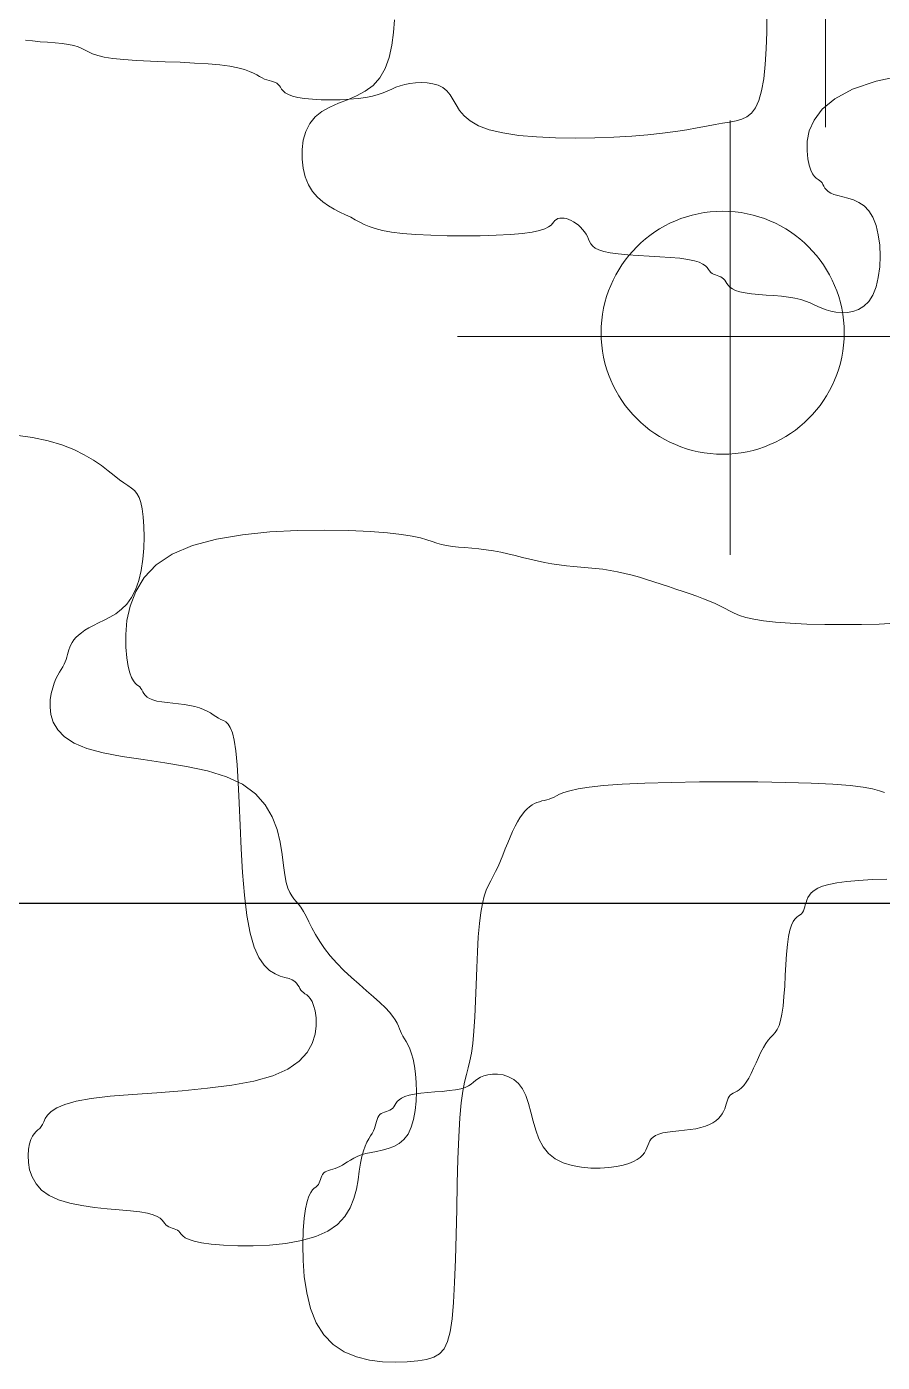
# Model space of a CAD drawing. Header units: millimetres. Extents: x 42 to 552, y 43 to 535.
# Drawn here: x 283.9056 to 283.9665, y 504.3051 to 504.4002 of the extents above; entities that cross this region are included whole.
import ezdxf

# ---------------------------------------------------------------- set-up
doc = ezdxf.new("R2010")
doc.units = ezdxf.units.MM
doc.header["$LTSCALE"] = 0.75
doc.header["$MEASUREMENT"] = 0
doc.layers.add('Gramado', color=9, linetype='Continuous', lineweight=0)
doc.layers.add('Linhas medias', color=7, linetype='Continuous', lineweight=30)

# ---------------------------------------------------------------- blocks, each defined once
blk = doc.blocks.new('arbusto7vista')
for p, q in [((-0.67782, 0.36439), (-0.67782, 0.42626)), ((-0.73916, 0.37968), (-0.73928, 0.37788)), ((-0.20443, 0.38031), (-0.20444, 0.37793)), ((-0.73928, 0.37788), (-0.73952, 0.37607)), ((-0.30898, 0.37668), (-0.31, 0.3768)), ((-0.30791, 0.37658), (-0.30898, 0.37668)), ((-0.20444, 0.37793), (-0.20452, 0.37558)), ((-0.73952, 0.37607), (-0.73991, 0.37434)), ((-0.30683, 0.37649), (-0.30791, 0.37658)), ((-0.30576, 0.3764), (-0.30683, 0.37649)), ((-0.30476, 0.37631), (-0.30576, 0.3764)), ((-0.30385, 0.37618), (-0.30476, 0.37631)), ((-0.30308, 0.37603), (-0.30385, 0.37618)), ((-0.30246, 0.37584), (-0.30308, 0.37603)), ((-0.30195, 0.37561), (-0.30246, 0.37584)), ((-0.30148, 0.37537), (-0.30195, 0.37561)), ((-0.301, 0.37511), (-0.30148, 0.37537)), ((-0.30042, 0.37485), (-0.301, 0.37511)), ((-0.2997, 0.3746), (-0.30042, 0.37485)), ((-0.20452, 0.37558), (-0.20467, 0.37334)), ((-0.73991, 0.37434), (-0.74048, 0.37277)), ((-0.29876, 0.37438), (-0.2997, 0.3746)), ((-0.29754, 0.37419), (-0.29876, 0.37438)), ((-0.29599, 0.37403), (-0.29754, 0.37419)), ((-0.29418, 0.37391), (-0.29599, 0.37403)), ((-0.29219, 0.37381), (-0.29418, 0.37391)), ((-0.29009, 0.37372), (-0.29219, 0.37381)), ((-0.28797, 0.37364), (-0.29009, 0.37372)), ((-0.28591, 0.37354), (-0.28797, 0.37364)), ((-0.28399, 0.37342), (-0.28591, 0.37354)), ((-0.2823, 0.37326), (-0.28399, 0.37342)), ((-0.28089, 0.37307), (-0.2823, 0.37326)), ((-0.27974, 0.37285), (-0.28089, 0.37307)), ((-0.27882, 0.3726), (-0.27974, 0.37285)), ((-0.20467, 0.37334), (-0.20489, 0.37131)), ((-0.74124, 0.37142), (-0.7422, 0.37035)), ((-0.74048, 0.37277), (-0.74124, 0.37142)), ((-0.67395, 0.3698), (-0.6706, 0.37096)), ((-0.6706, 0.37096), (-0.66635, 0.37187)), ((-0.27809, 0.37234), (-0.27882, 0.3726)), ((-0.27751, 0.37208), (-0.27809, 0.37234)), ((-0.27704, 0.37184), (-0.27751, 0.37208)), ((-0.27665, 0.37161), (-0.27704, 0.37184)), ((-0.2763, 0.37142), (-0.27665, 0.37161)), ((-0.27595, 0.37126), (-0.2763, 0.37142)), ((-0.27561, 0.37114), (-0.27595, 0.37126)), ((-0.27528, 0.37104), (-0.27561, 0.37114)), ((-0.27497, 0.37096), (-0.27528, 0.37104)), ((-0.27468, 0.37087), (-0.27497, 0.37096)), ((-0.20489, 0.37131), (-0.20519, 0.36957)), ((-0.74333, 0.36951), (-0.74457, 0.36885)), ((-0.7422, 0.37035), (-0.74333, 0.36951)), ((-0.67646, 0.36845), (-0.67395, 0.3698)), ((-0.27441, 0.37077), (-0.27468, 0.37087)), ((-0.27418, 0.37065), (-0.27441, 0.37077)), ((-0.27399, 0.37049), (-0.27418, 0.37065)), ((-0.27383, 0.3703), (-0.27399, 0.37049)), ((-0.27368, 0.37008), (-0.27383, 0.3703)), ((-0.27352, 0.36983), (-0.27368, 0.37008)), ((-0.2733, 0.36957), (-0.27352, 0.36983)), ((-0.27299, 0.36931), (-0.2733, 0.36957)), ((-0.27256, 0.36907), (-0.27299, 0.36931)), ((-0.27198, 0.36884), (-0.27256, 0.36907)), ((-0.25975, 0.36907), (-0.26056, 0.36884)), ((-0.25904, 0.36931), (-0.25975, 0.36907)), ((-0.25841, 0.36957), (-0.25904, 0.36931)), ((-0.25782, 0.36983), (-0.25841, 0.36957)), ((-0.25724, 0.37008), (-0.25782, 0.36983)), ((-0.25664, 0.3703), (-0.25724, 0.37008)), ((-0.25598, 0.37049), (-0.25664, 0.3703)), ((-0.25525, 0.37064), (-0.25598, 0.37049)), ((-0.25446, 0.37074), (-0.25525, 0.37064)), ((-0.25364, 0.37077), (-0.25446, 0.37074)), ((-0.25281, 0.37073), (-0.25364, 0.37077)), ((-0.252, 0.37059), (-0.25281, 0.37073)), ((-0.25124, 0.37037), (-0.252, 0.37059)), ((-0.25056, 0.37003), (-0.25124, 0.37037)), ((-0.24998, 0.36957), (-0.25056, 0.37003)), ((-0.24951, 0.36899), (-0.24998, 0.36957)), ((-0.20519, 0.36957), (-0.20558, 0.3682)), ((-0.74838, 0.36727), (-0.74951, 0.36665)), ((-0.74715, 0.3678), (-0.74838, 0.36727)), ((-0.74586, 0.3683), (-0.74715, 0.3678)), ((-0.74457, 0.36885), (-0.74586, 0.3683)), ((-0.67825, 0.36697), (-0.67646, 0.36845)), ((-0.27122, 0.36865), (-0.27198, 0.36884)), ((-0.27025, 0.3685), (-0.27122, 0.36865)), ((-0.26912, 0.36839), (-0.27025, 0.3685)), ((-0.26787, 0.36832), (-0.26912, 0.36839)), ((-0.26654, 0.3683), (-0.26787, 0.36832)), ((-0.2652, 0.36832), (-0.26654, 0.3683)), ((-0.26388, 0.36839), (-0.2652, 0.36832)), ((-0.26264, 0.3685), (-0.26388, 0.36839)), ((-0.26152, 0.36865), (-0.26264, 0.3685)), ((-0.26056, 0.36884), (-0.26152, 0.36865)), ((-0.24911, 0.36832), (-0.24951, 0.36899)), ((-0.24869, 0.36758), (-0.24911, 0.36832)), ((-0.24819, 0.3668), (-0.24869, 0.36758)), ((-0.20606, 0.36716), (-0.20662, 0.36641)), ((-0.20558, 0.3682), (-0.20606, 0.36716)), ((-0.75047, 0.36588), (-0.75123, 0.36492)), ((-0.74951, 0.36665), (-0.75047, 0.36588)), ((-0.68011, 0.36387), (-0.67943, 0.36542)), ((-0.67943, 0.36542), (-0.67825, 0.36697)), ((-0.24754, 0.36603), (-0.24819, 0.3668)), ((-0.24667, 0.36529), (-0.24754, 0.36603)), ((-0.2455, 0.36461), (-0.24667, 0.36529)), ((-0.20883, 0.36529), (-0.20974, 0.36512)), ((-0.20965, 0.30348), (-0.20965, 0.36536)), ((-0.20801, 0.36553), (-0.20883, 0.36529)), ((-0.20727, 0.36588), (-0.20801, 0.36553)), ((-0.20662, 0.36641), (-0.20727, 0.36588)), ((-0.75179, 0.36378), (-0.75214, 0.36253)), ((-0.75123, 0.36492), (-0.75179, 0.36378)), ((-0.6804, 0.36239), (-0.68011, 0.36387)), ((-0.24398, 0.36404), (-0.2455, 0.36461)), ((-0.24204, 0.36358), (-0.24398, 0.36404)), ((-0.23976, 0.36324), (-0.24204, 0.36358)), ((-0.22136, 0.36331), (-0.22366, 0.36311)), ((-0.2193, 0.36353), (-0.22136, 0.36331)), ((-0.21746, 0.36378), (-0.2193, 0.36353)), ((-0.21581, 0.36404), (-0.21746, 0.36378)), ((-0.21434, 0.36429), (-0.21581, 0.36404)), ((-0.21301, 0.36454), (-0.21434, 0.36429)), ((-0.21182, 0.36477), (-0.21301, 0.36454)), ((-0.21073, 0.36496), (-0.21182, 0.36477)), ((-0.20974, 0.36512), (-0.21073, 0.36496)), ((-0.75214, 0.36253), (-0.75232, 0.36121)), ((-0.68043, 0.36104), (-0.6804, 0.36239)), ((-0.23722, 0.36301), (-0.23976, 0.36324)), ((-0.23451, 0.36288), (-0.23722, 0.36301)), ((-0.23171, 0.36284), (-0.23451, 0.36288)), ((-0.22891, 0.36287), (-0.23171, 0.36284)), ((-0.2262, 0.36296), (-0.22891, 0.36287)), ((-0.22366, 0.36311), (-0.2262, 0.36296)), ((-0.75232, 0.36121), (-0.75232, 0.35987)), ((-0.75232, 0.35987), (-0.75216, 0.35855)), ((-0.68029, 0.35988), (-0.68043, 0.36104)), ((-0.6801, 0.35897), (-0.68029, 0.35988)), ((-0.75216, 0.35855), (-0.75185, 0.35731)), ((-0.67987, 0.35828), (-0.6801, 0.35897)), ((-0.67963, 0.35777), (-0.67987, 0.35828)), ((-0.67937, 0.3574), (-0.67963, 0.35777)), ((-0.75185, 0.35731), (-0.7514, 0.35619)), ((-0.7514, 0.35619), (-0.75082, 0.35524)), ((-0.67911, 0.35715), (-0.67937, 0.3574)), ((-0.67886, 0.35696), (-0.67911, 0.35715)), ((-0.67864, 0.35681), (-0.67886, 0.35696)), ((-0.67845, 0.35665), (-0.67864, 0.35681)), ((-0.67829, 0.35646), (-0.67845, 0.35665)), ((-0.67816, 0.35623), (-0.67829, 0.35646)), ((-0.67802, 0.35599), (-0.67816, 0.35623)), ((-0.67787, 0.35573), (-0.67802, 0.35599)), ((-0.67767, 0.35547), (-0.67787, 0.35573)), ((-0.75082, 0.35524), (-0.75013, 0.35443)), ((-0.75013, 0.35443), (-0.74938, 0.35376)), ((-0.67741, 0.35523), (-0.67767, 0.35547)), ((-0.67706, 0.355), (-0.67741, 0.35523)), ((-0.6766, 0.35481), (-0.67706, 0.355)), ((-0.67602, 0.35465), (-0.6766, 0.35481)), ((-0.67534, 0.3545), (-0.67602, 0.35465)), ((-0.6746, 0.35431), (-0.67534, 0.3545)), ((-0.67383, 0.35406), (-0.6746, 0.35431)), ((-0.67305, 0.35369), (-0.67383, 0.35406)), ((-0.74938, 0.35376), (-0.74857, 0.35319)), ((-0.74857, 0.35319), (-0.74774, 0.35271)), ((-0.74774, 0.35271), (-0.74692, 0.3523)), ((-0.74692, 0.3523), (-0.74613, 0.35193)), ((-0.74613, 0.35193), (-0.74539, 0.35158)), ((-0.67231, 0.35319), (-0.67305, 0.35369)), ((-0.67164, 0.35249), (-0.67231, 0.35319)), ((-0.67106, 0.35158), (-0.67164, 0.35249)), ((-0.74539, 0.35158), (-0.74474, 0.35123)), ((-0.74474, 0.35123), (-0.74411, 0.35089)), ((-0.74411, 0.35089), (-0.74346, 0.35056)), ((-0.74346, 0.35056), (-0.74274, 0.35025)), ((-0.74274, 0.35025), (-0.74189, 0.34996)), ((-0.71776, 0.34994), (-0.71723, 0.35019)), ((-0.71723, 0.35019), (-0.71687, 0.35045)), ((-0.71687, 0.35045), (-0.71664, 0.3507)), ((-0.71664, 0.3507), (-0.71647, 0.35092)), ((-0.71647, 0.35092), (-0.71631, 0.35112)), ((-0.71631, 0.35112), (-0.71611, 0.35127)), ((-0.71611, 0.35127), (-0.71588, 0.35138)), ((-0.71588, 0.35138), (-0.71562, 0.35144)), ((-0.71562, 0.35144), (-0.71532, 0.35146)), ((-0.71532, 0.35146), (-0.71501, 0.35144)), ((-0.71501, 0.35144), (-0.71468, 0.35138)), ((-0.71468, 0.35138), (-0.71434, 0.35127)), ((-0.71434, 0.35127), (-0.714, 0.35112)), ((-0.714, 0.35112), (-0.71365, 0.35092)), ((-0.71365, 0.35092), (-0.71331, 0.35069)), ((-0.71331, 0.35069), (-0.71298, 0.35043)), ((-0.71298, 0.35043), (-0.71267, 0.35014)), ((-0.71267, 0.35014), (-0.71238, 0.34982)), ((-0.6706, 0.35042), (-0.67106, 0.35158)), ((-0.67028, 0.34907), (-0.6706, 0.35042)), ((-0.74189, 0.34996), (-0.74085, 0.3497)), ((-0.74085, 0.3497), (-0.73957, 0.34946)), ((-0.73957, 0.34946), (-0.73801, 0.34927)), ((-0.73801, 0.34927), (-0.73612, 0.34912)), ((-0.73612, 0.34912), (-0.73397, 0.34901)), ((-0.73397, 0.34901), (-0.73167, 0.34895)), ((-0.73167, 0.34895), (-0.72929, 0.34892)), ((-0.72929, 0.34892), (-0.72694, 0.34895)), ((-0.72694, 0.34895), (-0.7247, 0.34901)), ((-0.7247, 0.34901), (-0.72266, 0.34912)), ((-0.72266, 0.34912), (-0.72092, 0.34927)), ((-0.72092, 0.34927), (-0.71955, 0.34946)), ((-0.71955, 0.34946), (-0.71851, 0.34969)), ((-0.71851, 0.34969), (-0.71776, 0.34994)), ((-0.71238, 0.34982), (-0.71211, 0.34949)), ((-0.71211, 0.34949), (-0.71188, 0.34915)), ((-0.71188, 0.34915), (-0.71169, 0.34881)), ((-0.71169, 0.34881), (-0.71153, 0.34846)), ((-0.71153, 0.34846), (-0.71138, 0.34812)), ((-0.71138, 0.34812), (-0.71119, 0.3478)), ((-0.67008, 0.34759), (-0.67028, 0.34907)), ((-0.71119, 0.3478), (-0.71094, 0.34748)), ((-0.71094, 0.34748), (-0.71058, 0.34719)), ((-0.71058, 0.34719), (-0.71007, 0.34693)), ((-0.71007, 0.34693), (-0.70937, 0.3467)), ((-0.70937, 0.3467), (-0.70846, 0.3465)), ((-0.70846, 0.3465), (-0.7073, 0.34635)), ((-0.7073, 0.34635), (-0.70595, 0.34623)), ((-0.70595, 0.34623), (-0.70446, 0.34613)), ((-0.67002, 0.34604), (-0.67008, 0.34759)), ((-0.70446, 0.34613), (-0.70292, 0.34604)), ((-0.70292, 0.34604), (-0.70137, 0.34595)), ((-0.70137, 0.34595), (-0.69989, 0.34585)), ((-0.69989, 0.34585), (-0.69853, 0.34573)), ((-0.69853, 0.34573), (-0.69738, 0.34558)), ((-0.69738, 0.34558), (-0.69646, 0.34539)), ((-0.69646, 0.34539), (-0.69577, 0.34516)), ((-0.69577, 0.34516), (-0.69526, 0.34491)), ((-0.69526, 0.34491), (-0.69489, 0.34466)), ((-0.69489, 0.34466), (-0.69464, 0.3444)), ((-0.69464, 0.3444), (-0.69445, 0.34415)), ((-0.67028, 0.34301), (-0.67008, 0.34449)), ((-0.67008, 0.34449), (-0.67002, 0.34604)), ((-0.69445, 0.34415), (-0.6943, 0.34393)), ((-0.6943, 0.34393), (-0.69414, 0.34373)), ((-0.69414, 0.34373), (-0.69395, 0.34358)), ((-0.69395, 0.34358), (-0.69373, 0.34346)), ((-0.69373, 0.34346), (-0.69348, 0.34336)), ((-0.69348, 0.34336), (-0.69322, 0.34327)), ((-0.69322, 0.34327), (-0.69296, 0.34318)), ((-0.69296, 0.34318), (-0.69272, 0.34309)), ((-0.69272, 0.34309), (-0.69249, 0.34296)), ((-0.69249, 0.34296), (-0.6923, 0.34281)), ((-0.6923, 0.34281), (-0.69214, 0.34262)), ((-0.69214, 0.34262), (-0.692, 0.34239)), ((-0.692, 0.34239), (-0.69185, 0.34215)), ((-0.6706, 0.34166), (-0.67028, 0.34301)), ((-0.69185, 0.34215), (-0.69166, 0.34189)), ((-0.69166, 0.34189), (-0.69141, 0.34163)), ((-0.69141, 0.34163), (-0.69106, 0.34138)), ((-0.69106, 0.34138), (-0.6906, 0.34116)), ((-0.6906, 0.34116), (-0.68999, 0.34097)), ((-0.68999, 0.34097), (-0.68922, 0.34081)), ((-0.68922, 0.34081), (-0.68831, 0.34069)), ((-0.68831, 0.34069), (-0.6873, 0.34059)), ((-0.6873, 0.34059), (-0.68624, 0.3405)), ((-0.68624, 0.3405), (-0.68515, 0.34042)), ((-0.67164, 0.33959), (-0.67106, 0.3405)), ((-0.67106, 0.3405), (-0.6706, 0.34166)), ((-0.68515, 0.34042), (-0.68408, 0.34032)), ((-0.68408, 0.34032), (-0.68306, 0.3402)), ((-0.68306, 0.3402), (-0.68214, 0.34004)), ((-0.68214, 0.34004), (-0.68133, 0.33985)), ((-0.68133, 0.33985), (-0.68063, 0.33962)), ((-0.68063, 0.33962), (-0.68, 0.33938)), ((-0.68, 0.33938), (-0.67943, 0.33912)), ((-0.67943, 0.33912), (-0.67887, 0.33886)), ((-0.67887, 0.33886), (-0.67831, 0.33862)), ((-0.67831, 0.33862), (-0.67771, 0.33839)), ((-0.67308, 0.33844), (-0.67232, 0.33891)), ((-0.67232, 0.33891), (-0.67164, 0.33959)), ((-0.67771, 0.33839), (-0.67706, 0.3382)), ((-0.67706, 0.3382), (-0.67633, 0.33805)), ((-0.67633, 0.33805), (-0.67554, 0.33797)), ((-0.67554, 0.33797), (-0.67472, 0.33799)), ((-0.67472, 0.33799), (-0.67389, 0.33814)), ((-0.67389, 0.33814), (-0.67308, 0.33844)), ((-0.18606, 0.33459), (-0.2485, 0.33459)), ((-0.31136, 0.32053), (-0.30897, 0.3202)), ((-0.30897, 0.3202), (-0.30677, 0.31974)), ((-0.30677, 0.31974), (-0.30482, 0.31916)), ((-0.30482, 0.31916), (-0.3031, 0.31849)), ((-0.3031, 0.31849), (-0.30161, 0.31775)), ((-0.30161, 0.31775), (-0.30031, 0.31697)), ((-0.30031, 0.31697), (-0.29918, 0.3162)), ((-0.29918, 0.3162), (-0.2982, 0.31546)), ((-0.2982, 0.31546), (-0.29735, 0.31478)), ((-0.29735, 0.31478), (-0.29661, 0.3142)), ((-0.29661, 0.3142), (-0.29596, 0.31374)), ((-0.29596, 0.31374), (-0.29539, 0.31336)), ((-0.29539, 0.31336), (-0.2949, 0.31301)), ((-0.2949, 0.31301), (-0.29448, 0.31265)), ((-0.29448, 0.31265), (-0.29412, 0.31222)), ((-0.29412, 0.31222), (-0.29382, 0.31167)), ((-0.29382, 0.31167), (-0.29358, 0.31097)), ((-0.29358, 0.31097), (-0.29338, 0.31005)), ((-0.29338, 0.31005), (-0.29323, 0.30889)), ((-0.29323, 0.30889), (-0.29313, 0.30754)), ((-0.76078, 0.30636), (-0.7645, 0.30572)), ((-0.75688, 0.30676), (-0.76078, 0.30636)), ((-0.75296, 0.30698), (-0.75688, 0.30676)), ((-0.74917, 0.30703), (-0.75296, 0.30698)), ((-0.74567, 0.30697), (-0.74917, 0.30703)), ((-0.74262, 0.30682), (-0.74567, 0.30697)), ((-0.74014, 0.30663), (-0.74262, 0.30682)), ((-0.73818, 0.3064), (-0.74014, 0.30663)), ((-0.73665, 0.30616), (-0.73818, 0.3064)), ((-0.29313, 0.30754), (-0.2931, 0.30604)), ((-0.76789, 0.30481), (-0.77079, 0.30359)), ((-0.7645, 0.30572), (-0.76789, 0.30481)), ((-0.73547, 0.3059), (-0.73665, 0.30616)), ((-0.73454, 0.30564), (-0.73547, 0.3059)), ((-0.73379, 0.30539), (-0.73454, 0.30564)), ((-0.73313, 0.30517), (-0.73379, 0.30539)), ((-0.73247, 0.30498), (-0.73313, 0.30517)), ((-0.73173, 0.30482), (-0.73247, 0.30498)), ((-0.73092, 0.3047), (-0.73173, 0.30482)), ((-0.73005, 0.3046), (-0.73092, 0.3047)), ((-0.72912, 0.30452), (-0.73005, 0.3046)), ((-0.72815, 0.30443), (-0.72912, 0.30452)), ((-0.72714, 0.30433), (-0.72815, 0.30443)), ((-0.29315, 0.30446), (-0.29328, 0.30286)), ((-0.2931, 0.30604), (-0.29315, 0.30446)), ((-0.77079, 0.30359), (-0.77307, 0.30205)), ((-0.72612, 0.30421), (-0.72714, 0.30433)), ((-0.72508, 0.30405), (-0.72612, 0.30421)), ((-0.72404, 0.30386), (-0.72508, 0.30405)), ((-0.723, 0.30364), (-0.72404, 0.30386)), ((-0.72196, 0.30339), (-0.723, 0.30364)), ((-0.72092, 0.30313), (-0.72196, 0.30339)), ((-0.71988, 0.30287), (-0.72092, 0.30313)), ((-0.71885, 0.30263), (-0.71988, 0.30287)), ((-0.71781, 0.3024), (-0.71885, 0.30263)), ((-0.29328, 0.30286), (-0.29351, 0.30129)), ((-0.77307, 0.30205), (-0.77478, 0.30025)), ((-0.71677, 0.30221), (-0.71781, 0.3024)), ((-0.71573, 0.30206), (-0.71677, 0.30221)), ((-0.71469, 0.30193), (-0.71573, 0.30206)), ((-0.71365, 0.30184), (-0.71469, 0.30193)), ((-0.71261, 0.30175), (-0.71365, 0.30184)), ((-0.71157, 0.30166), (-0.71261, 0.30175)), ((-0.71053, 0.30156), (-0.71157, 0.30166)), ((-0.7095, 0.30144), (-0.71053, 0.30156)), ((-0.70846, 0.30129), (-0.7095, 0.30144)), ((-0.70742, 0.30109), (-0.70846, 0.30129)), ((-0.70638, 0.30086), (-0.70742, 0.30109)), ((-0.70534, 0.3006), (-0.70638, 0.30086)), ((-0.7043, 0.30031), (-0.70534, 0.3006)), ((-0.29351, 0.30129), (-0.29385, 0.29983)), ((-0.77478, 0.30025), (-0.776, 0.29827)), ((-0.70326, 0.29999), (-0.7043, 0.30031)), ((-0.70222, 0.29966), (-0.70326, 0.29999)), ((-0.70119, 0.29932), (-0.70222, 0.29966)), ((-0.70015, 0.29898), (-0.70119, 0.29932)), ((-0.69911, 0.29863), (-0.70015, 0.29898)), ((-0.69808, 0.29829), (-0.69911, 0.29863)), ((-0.29385, 0.29983), (-0.2943, 0.29852)), ((-0.776, 0.29827), (-0.77679, 0.29621)), ((-0.69708, 0.29794), (-0.69808, 0.29829)), ((-0.69611, 0.29759), (-0.69708, 0.29794)), ((-0.69518, 0.29725), (-0.69611, 0.29759)), ((-0.6943, 0.2969), (-0.69518, 0.29725)), ((-0.69349, 0.29656), (-0.6943, 0.2969)), ((-0.29488, 0.29741), (-0.29557, 0.29649)), ((-0.2943, 0.29852), (-0.29488, 0.29741)), ((-0.77679, 0.29621), (-0.77724, 0.29415)), ((-0.69276, 0.29621), (-0.69349, 0.29656)), ((-0.6921, 0.29587), (-0.69276, 0.29621)), ((-0.69147, 0.29553), (-0.6921, 0.29587)), ((-0.6908, 0.2952), (-0.69147, 0.29553)), ((-0.69005, 0.29488), (-0.6908, 0.2952)), ((-0.68914, 0.29459), (-0.69005, 0.29488)), ((-0.29713, 0.29511), (-0.29796, 0.2946)), ((-0.29632, 0.29574), (-0.29713, 0.29511)), ((-0.29557, 0.29649), (-0.29632, 0.29574)), ((-0.77724, 0.29415), (-0.77741, 0.29217)), ((-0.68802, 0.29433), (-0.68914, 0.29459)), ((-0.68663, 0.2941), (-0.68802, 0.29433)), ((-0.68491, 0.2939), (-0.68663, 0.2941)), ((-0.68283, 0.29375), (-0.68491, 0.2939)), ((-0.68046, 0.29364), (-0.68283, 0.29375)), ((-0.67791, 0.29358), (-0.68046, 0.29364)), ((-0.67527, 0.29356), (-0.67791, 0.29358)), ((-0.67266, 0.29358), (-0.67527, 0.29356)), ((-0.67017, 0.29364), (-0.67266, 0.29358)), ((-0.66791, 0.29375), (-0.67017, 0.29364)), ((-0.30096, 0.2931), (-0.30152, 0.29275)), ((-0.30031, 0.29344), (-0.30096, 0.2931)), ((-0.29957, 0.29379), (-0.30031, 0.29344)), ((-0.29878, 0.29417), (-0.29957, 0.29379)), ((-0.29796, 0.2946), (-0.29878, 0.29417)), ((-0.77741, 0.29217), (-0.77739, 0.29037)), ((-0.30334, 0.29102), (-0.30354, 0.29067)), ((-0.3031, 0.29137), (-0.30334, 0.29102)), ((-0.3028, 0.29171), (-0.3031, 0.29137)), ((-0.30244, 0.29206), (-0.3028, 0.29171)), ((-0.30202, 0.2924), (-0.30244, 0.29206)), ((-0.30152, 0.29275), (-0.30202, 0.2924)), ((-0.77739, 0.29037), (-0.77725, 0.28883)), ((-0.304, 0.28929), (-0.30409, 0.28894)), ((-0.30391, 0.28964), (-0.304, 0.28929)), ((-0.30381, 0.28998), (-0.30391, 0.28964)), ((-0.30369, 0.29033), (-0.30381, 0.28998)), ((-0.30354, 0.29067), (-0.30369, 0.29033)), ((-0.77725, 0.28883), (-0.77706, 0.28761)), ((-0.77706, 0.28761), (-0.77683, 0.28669)), ((-0.30465, 0.28756), (-0.30488, 0.28719)), ((-0.30446, 0.28791), (-0.30465, 0.28756)), ((-0.30431, 0.28825), (-0.30446, 0.28791)), ((-0.30419, 0.2886), (-0.30431, 0.28825)), ((-0.30409, 0.28894), (-0.30419, 0.2886)), ((-0.77683, 0.28669), (-0.77659, 0.28601)), ((-0.77659, 0.28601), (-0.77633, 0.28554)), ((-0.77633, 0.28554), (-0.77607, 0.28522)), ((-0.30564, 0.28584), (-0.30589, 0.28524)), ((-0.30538, 0.28635), (-0.30564, 0.28584)), ((-0.30513, 0.28679), (-0.30538, 0.28635)), ((-0.30488, 0.28719), (-0.30513, 0.28679)), ((-0.77607, 0.28522), (-0.77582, 0.285)), ((-0.77582, 0.285), (-0.7756, 0.28483)), ((-0.7756, 0.28483), (-0.7754, 0.28468)), ((-0.7754, 0.28468), (-0.77525, 0.28448)), ((-0.77525, 0.28448), (-0.77512, 0.28426)), ((-0.77512, 0.28426), (-0.77498, 0.28401)), ((-0.77498, 0.28401), (-0.77483, 0.28375)), ((-0.77483, 0.28375), (-0.77463, 0.28349)), ((-0.77463, 0.28349), (-0.77437, 0.28325)), ((-0.30631, 0.28375), (-0.30645, 0.28283)), ((-0.30611, 0.28456), (-0.30631, 0.28375)), ((-0.30589, 0.28524), (-0.30611, 0.28456)), ((-0.77437, 0.28325), (-0.77402, 0.28302)), ((-0.77402, 0.28302), (-0.77356, 0.28283)), ((-0.77356, 0.28283), (-0.77298, 0.28268)), ((-0.77298, 0.28268), (-0.7723, 0.28256)), ((-0.7723, 0.28256), (-0.77154, 0.28246)), ((-0.77154, 0.28246), (-0.77073, 0.28237)), ((-0.77073, 0.28237), (-0.7699, 0.28228)), ((-0.7699, 0.28228), (-0.76908, 0.28218)), ((-0.76908, 0.28218), (-0.76829, 0.28206)), ((-0.76829, 0.28206), (-0.76756, 0.28191)), ((-0.76756, 0.28191), (-0.7669, 0.28171)), ((-0.7669, 0.28171), (-0.76633, 0.28149)), ((-0.30645, 0.28283), (-0.30649, 0.28181)), ((-0.30649, 0.28181), (-0.30636, 0.28074)), ((-0.76633, 0.28149), (-0.76582, 0.28124)), ((-0.76582, 0.28124), (-0.76536, 0.28098)), ((-0.76536, 0.28098), (-0.76495, 0.28073)), ((-0.76495, 0.28073), (-0.76457, 0.28048)), ((-0.76457, 0.28048), (-0.76421, 0.28025)), ((-0.76421, 0.28025), (-0.76386, 0.28006)), ((-0.76386, 0.28006), (-0.76352, 0.2799)), ((-0.76352, 0.2799), (-0.76318, 0.2797)), ((-0.76318, 0.2797), (-0.76285, 0.2794)), ((-0.30636, 0.28074), (-0.30602, 0.27966)), ((-0.30602, 0.27966), (-0.30539, 0.27859)), ((-0.76285, 0.2794), (-0.76253, 0.27891)), ((-0.76253, 0.27891), (-0.76224, 0.27816)), ((-0.76224, 0.27816), (-0.76198, 0.27708)), ((-0.30539, 0.27859), (-0.30442, 0.27759)), ((-0.76198, 0.27708), (-0.76175, 0.27558)), ((-0.30442, 0.27759), (-0.30306, 0.27668)), ((-0.30306, 0.27668), (-0.30123, 0.27591)), ((-0.30123, 0.27591), (-0.29891, 0.27529)), ((-0.76175, 0.27558), (-0.76155, 0.2736)), ((-0.29891, 0.27529), (-0.29621, 0.27479)), ((-0.29621, 0.27479), (-0.29324, 0.27434)), ((-0.29324, 0.27434), (-0.29015, 0.27389)), ((-0.76155, 0.2736), (-0.7614, 0.27109)), ((-0.29015, 0.27389), (-0.28705, 0.27337)), ((-0.28705, 0.27337), (-0.28409, 0.27273)), ((-0.28409, 0.27273), (-0.28138, 0.2719)), ((-0.7614, 0.27109), (-0.76126, 0.26817)), ((-0.28138, 0.2719), (-0.27907, 0.27083)), ((-0.27907, 0.27083), (-0.27724, 0.26948)), ((-0.23249, 0.26991), (-0.23132, 0.27017)), ((-0.23132, 0.27017), (-0.22974, 0.27042)), ((-0.22974, 0.27042), (-0.22768, 0.27064)), ((-0.22768, 0.27064), (-0.22505, 0.27083)), ((-0.22505, 0.27083), (-0.22181, 0.27098)), ((-0.22181, 0.27098), (-0.21808, 0.27109)), ((-0.21808, 0.27109), (-0.21405, 0.27116)), ((-0.21405, 0.27116), (-0.20987, 0.27118)), ((-0.20987, 0.27118), (-0.20571, 0.27116)), ((-0.20571, 0.27116), (-0.20174, 0.27109)), ((-0.20174, 0.27109), (-0.19812, 0.27098)), ((-0.19812, 0.27098), (-0.19504, 0.27083)), ((-0.19504, 0.27083), (-0.19259, 0.27064)), ((-0.19259, 0.27064), (-0.19074, 0.27042)), ((-0.19074, 0.27042), (-0.18938, 0.27017)), ((-0.18938, 0.27017), (-0.1884, 0.26991)), ((-0.27724, 0.26948), (-0.27586, 0.26791)), ((-0.23751, 0.26806), (-0.23717, 0.26822)), ((-0.23717, 0.26822), (-0.23682, 0.26834)), ((-0.23682, 0.26834), (-0.23647, 0.26844)), ((-0.23647, 0.26844), (-0.23613, 0.26853)), ((-0.23613, 0.26853), (-0.23578, 0.26861)), ((-0.23578, 0.26861), (-0.23544, 0.26871)), ((-0.23544, 0.26871), (-0.23509, 0.26883)), ((-0.23509, 0.26883), (-0.23474, 0.26899)), ((-0.23474, 0.26899), (-0.23438, 0.26918)), ((-0.23438, 0.26918), (-0.23394, 0.26941)), ((-0.23394, 0.26941), (-0.23334, 0.26965)), ((-0.23334, 0.26965), (-0.23249, 0.26991)), ((-0.1884, 0.26991), (-0.1877, 0.26965)), ((-0.76126, 0.26817), (-0.76113, 0.26496)), ((-0.27586, 0.26791), (-0.27485, 0.26618)), ((-0.23959, 0.26605), (-0.23924, 0.26655)), ((-0.23924, 0.26655), (-0.2389, 0.26697)), ((-0.2389, 0.26697), (-0.23855, 0.26733)), ((-0.23855, 0.26733), (-0.23821, 0.26763)), ((-0.23821, 0.26763), (-0.23786, 0.26787)), ((-0.23786, 0.26787), (-0.23751, 0.26806)), ((-0.76113, 0.26496), (-0.76098, 0.26161)), ((-0.27485, 0.26618), (-0.27416, 0.26437)), ((-0.24063, 0.2641), (-0.24028, 0.26484)), ((-0.24028, 0.26484), (-0.23994, 0.26548)), ((-0.23994, 0.26548), (-0.23959, 0.26605)), ((-0.27416, 0.26437), (-0.27371, 0.26257)), ((-0.27371, 0.26257), (-0.27342, 0.26084)), ((-0.24132, 0.26247), (-0.24098, 0.26331)), ((-0.24098, 0.26331), (-0.24063, 0.2641)), ((-0.76098, 0.26161), (-0.76078, 0.25825)), ((-0.27342, 0.26084), (-0.27323, 0.25926)), ((-0.24236, 0.2599), (-0.24201, 0.26074)), ((-0.24201, 0.26074), (-0.24167, 0.26161)), ((-0.24167, 0.26161), (-0.24132, 0.26247)), ((-0.27323, 0.25926), (-0.27306, 0.25791)), ((-0.24305, 0.25838), (-0.24271, 0.25911)), ((-0.24271, 0.25911), (-0.24236, 0.2599)), ((-0.76078, 0.25825), (-0.76051, 0.25504)), ((-0.67731, 0.25657), (-0.67616, 0.2568)), ((-0.67616, 0.2568), (-0.67475, 0.25699)), ((-0.67475, 0.25699), (-0.67306, 0.25714)), ((-0.67306, 0.25714), (-0.67114, 0.25724)), ((-0.67114, 0.25724), (-0.66908, 0.25729)), ((-0.27306, 0.25791), (-0.27287, 0.25685)), ((-0.27287, 0.25685), (-0.27264, 0.25603)), ((-0.24407, 0.25645), (-0.24374, 0.25709)), ((-0.24374, 0.25709), (-0.2434, 0.25772)), ((-0.2434, 0.25772), (-0.24305, 0.25838)), ((-0.76051, 0.25504), (-0.76016, 0.25212)), ((-0.68029, 0.25468), (-0.68009, 0.25503)), ((-0.68009, 0.25503), (-0.67982, 0.25537)), ((-0.67982, 0.25537), (-0.67943, 0.2557)), ((-0.67943, 0.2557), (-0.67891, 0.25601)), ((-0.67891, 0.25601), (-0.67821, 0.2563)), ((-0.67821, 0.2563), (-0.67731, 0.25657)), ((-0.27264, 0.25603), (-0.27237, 0.2554)), ((-0.27237, 0.2554), (-0.27208, 0.25492)), ((-0.27208, 0.25492), (-0.27177, 0.25452)), ((-0.24467, 0.25487), (-0.24438, 0.25572)), ((-0.24438, 0.25572), (-0.24407, 0.25645)), ((-0.68094, 0.2528), (-0.68084, 0.25307)), ((-0.68084, 0.25307), (-0.68075, 0.25336)), ((-0.68075, 0.25336), (-0.68067, 0.25367)), ((-0.68067, 0.25367), (-0.68057, 0.254)), ((-0.68057, 0.254), (-0.68045, 0.25434)), ((-0.68045, 0.25434), (-0.68029, 0.25468)), ((-0.27177, 0.25452), (-0.27144, 0.25415)), ((-0.27144, 0.25415), (-0.2711, 0.25376)), ((-0.2711, 0.25376), (-0.27076, 0.2533)), ((-0.27076, 0.2533), (-0.27041, 0.25272)), ((-0.24517, 0.25256), (-0.24494, 0.25383)), ((-0.24494, 0.25383), (-0.24467, 0.25487)), ((-0.76016, 0.25212), (-0.75971, 0.24961)), ((-0.68264, 0.25076), (-0.6824, 0.25126)), ((-0.6824, 0.25126), (-0.68214, 0.25163)), ((-0.68214, 0.25163), (-0.68188, 0.25188)), ((-0.68188, 0.25188), (-0.68163, 0.25207)), ((-0.68163, 0.25207), (-0.68141, 0.25222)), ((-0.68141, 0.25222), (-0.68122, 0.25238)), ((-0.68122, 0.25238), (-0.68106, 0.25257)), ((-0.68106, 0.25257), (-0.68094, 0.2528)), ((-0.27041, 0.25272), (-0.27004, 0.25202)), ((-0.27004, 0.25202), (-0.26964, 0.25123)), ((-0.26964, 0.25123), (-0.2692, 0.25036)), ((-0.24536, 0.25099), (-0.24517, 0.25256)), ((-0.75971, 0.24961), (-0.75913, 0.24763)), ((-0.68306, 0.24915), (-0.68287, 0.25006)), ((-0.68287, 0.25006), (-0.68264, 0.25076)), ((-0.2692, 0.25036), (-0.26869, 0.24942)), ((-0.26869, 0.24942), (-0.26809, 0.24843)), ((-0.24552, 0.24911), (-0.24536, 0.25099)), ((-0.75913, 0.24763), (-0.75845, 0.24613)), ((-0.68334, 0.24664), (-0.68322, 0.24799)), ((-0.68322, 0.24799), (-0.68306, 0.24915)), ((-0.26809, 0.24843), (-0.2674, 0.24741)), ((-0.2674, 0.24741), (-0.2666, 0.24638)), ((-0.24564, 0.24696), (-0.24552, 0.24911)), ((-0.75845, 0.24613), (-0.75771, 0.24505)), ((-0.68344, 0.24516), (-0.68334, 0.24664)), ((-0.2666, 0.24638), (-0.26568, 0.24534)), ((-0.24574, 0.24466), (-0.24564, 0.24696)), ((-0.75771, 0.24505), (-0.75694, 0.2443)), ((-0.75694, 0.2443), (-0.75616, 0.24381)), ((-0.75616, 0.24381), (-0.75542, 0.24351)), ((-0.75542, 0.24351), (-0.75475, 0.24331)), ((-0.68361, 0.24206), (-0.68352, 0.24361)), ((-0.68352, 0.24361), (-0.68344, 0.24516)), ((-0.26568, 0.24534), (-0.26466, 0.24432)), ((-0.26466, 0.24432), (-0.26359, 0.24331)), ((-0.24582, 0.24228), (-0.24574, 0.24466)), ((-0.75475, 0.24331), (-0.75417, 0.24315)), ((-0.75417, 0.24315), (-0.75371, 0.24296)), ((-0.75371, 0.24296), (-0.75336, 0.24273)), ((-0.75336, 0.24273), (-0.75309, 0.24248)), ((-0.75309, 0.24248), (-0.7529, 0.24223)), ((-0.7529, 0.24223), (-0.75274, 0.24197)), ((-0.75274, 0.24197), (-0.75261, 0.24172)), ((-0.75261, 0.24172), (-0.75247, 0.2415)), ((-0.68371, 0.24058), (-0.68361, 0.24206)), ((-0.26359, 0.24331), (-0.2625, 0.24234)), ((-0.2625, 0.24234), (-0.26144, 0.24141)), ((-0.24591, 0.23993), (-0.24582, 0.24228)), ((-0.75247, 0.2415), (-0.75232, 0.2413)), ((-0.75232, 0.2413), (-0.75213, 0.24115)), ((-0.75213, 0.24115), (-0.7519, 0.241)), ((-0.7519, 0.241), (-0.75165, 0.24083)), ((-0.75165, 0.24083), (-0.7514, 0.24061)), ((-0.7514, 0.24061), (-0.75114, 0.2403)), ((-0.75114, 0.2403), (-0.75089, 0.23988)), ((-0.75089, 0.23988), (-0.75067, 0.2393)), ((-0.68383, 0.23923), (-0.68371, 0.24058)), ((-0.26144, 0.24141), (-0.26043, 0.24054)), ((-0.26043, 0.24054), (-0.25952, 0.23973)), ((-0.25952, 0.23973), (-0.25875, 0.239)), ((-0.24601, 0.23769), (-0.24591, 0.23993)), ((-0.75067, 0.2393), (-0.75047, 0.23854)), ((-0.75047, 0.23854), (-0.75033, 0.23757)), ((-0.68418, 0.23716), (-0.68399, 0.23807)), ((-0.68399, 0.23807), (-0.68383, 0.23923)), ((-0.25875, 0.239), (-0.25814, 0.23835)), ((-0.25814, 0.23835), (-0.25768, 0.23777)), ((-0.25768, 0.23777), (-0.25733, 0.23726)), ((-0.75031, 0.23644), (-0.75046, 0.23521)), ((-0.75033, 0.23757), (-0.75031, 0.23644)), ((-0.68497, 0.23548), (-0.68468, 0.23591)), ((-0.68468, 0.23591), (-0.68441, 0.23645)), ((-0.68441, 0.23645), (-0.68418, 0.23716)), ((-0.25733, 0.23726), (-0.25708, 0.23681)), ((-0.25708, 0.23681), (-0.25689, 0.23639)), ((-0.25689, 0.23639), (-0.25674, 0.23601)), ((-0.25674, 0.23601), (-0.2566, 0.23565)), ((-0.24613, 0.23566), (-0.24601, 0.23769)), ((-0.75046, 0.23521), (-0.75088, 0.23392)), ((-0.68629, 0.23392), (-0.68595, 0.23438)), ((-0.68595, 0.23438), (-0.68561, 0.23477)), ((-0.68561, 0.23477), (-0.68528, 0.23511)), ((-0.68528, 0.23511), (-0.68497, 0.23548)), ((-0.2566, 0.23565), (-0.25644, 0.23531)), ((-0.25644, 0.23531), (-0.25625, 0.23496)), ((-0.25625, 0.23496), (-0.25602, 0.23458)), ((-0.25602, 0.23458), (-0.25578, 0.23417)), ((-0.25578, 0.23417), (-0.25552, 0.23369)), ((-0.24629, 0.23392), (-0.24613, 0.23566)), ((-0.75161, 0.23263), (-0.75274, 0.2314)), ((-0.75088, 0.23392), (-0.75161, 0.23263)), ((-0.68733, 0.23193), (-0.68699, 0.23267)), ((-0.68699, 0.23267), (-0.68664, 0.23334)), ((-0.68664, 0.23334), (-0.68629, 0.23392)), ((-0.25552, 0.23369), (-0.25526, 0.23313)), ((-0.25526, 0.23313), (-0.25501, 0.23245)), ((-0.25501, 0.23245), (-0.25479, 0.23165)), ((-0.2467, 0.23142), (-0.24648, 0.23254)), ((-0.24648, 0.23254), (-0.24629, 0.23392)), ((-0.75434, 0.23027), (-0.75647, 0.22931)), ((-0.75274, 0.2314), (-0.75434, 0.23027)), ((-0.68837, 0.22964), (-0.68803, 0.23038)), ((-0.68803, 0.23038), (-0.68768, 0.23115)), ((-0.68768, 0.23115), (-0.68733, 0.23193)), ((-0.25479, 0.23165), (-0.2546, 0.23069)), ((-0.2546, 0.23069), (-0.25445, 0.22958)), ((-0.24721, 0.22948), (-0.24695, 0.23044)), ((-0.24695, 0.23044), (-0.2467, 0.23142)), ((-0.75918, 0.22854), (-0.76233, 0.22796)), ((-0.75647, 0.22931), (-0.75918, 0.22854)), ((-0.72823, 0.22813), (-0.72791, 0.22838)), ((-0.72791, 0.22838), (-0.72761, 0.22864)), ((-0.72761, 0.22864), (-0.72729, 0.22889)), ((-0.72729, 0.22889), (-0.72692, 0.22911)), ((-0.72692, 0.22911), (-0.72646, 0.22931)), ((-0.72646, 0.22931), (-0.72588, 0.22946)), ((-0.72588, 0.22946), (-0.72521, 0.22954)), ((-0.72521, 0.22954), (-0.72447, 0.22953)), ((-0.72447, 0.22953), (-0.72369, 0.22942)), ((-0.72369, 0.22942), (-0.72292, 0.22918)), ((-0.72292, 0.22918), (-0.72218, 0.22879)), ((-0.72218, 0.22879), (-0.7215, 0.22822)), ((-0.68941, 0.22793), (-0.68907, 0.22838)), ((-0.68907, 0.22838), (-0.68872, 0.22896)), ((-0.68872, 0.22896), (-0.68837, 0.22964)), ((-0.25445, 0.22958), (-0.25435, 0.22833)), ((-0.25435, 0.22833), (-0.25432, 0.22702)), ((-0.24771, 0.22711), (-0.24747, 0.22841)), ((-0.24747, 0.22841), (-0.24721, 0.22948)), ((-0.77963, 0.22639), (-0.78233, 0.22608)), ((-0.77647, 0.22665), (-0.77963, 0.22639)), ((-0.77301, 0.2269), (-0.77647, 0.22665)), ((-0.7694, 0.22717), (-0.77301, 0.2269)), ((-0.76579, 0.22752), (-0.7694, 0.22717)), ((-0.76233, 0.22796), (-0.76579, 0.22752)), ((-0.73769, 0.22635), (-0.73708, 0.22654)), ((-0.73708, 0.22654), (-0.73631, 0.22669)), ((-0.73631, 0.22669), (-0.73541, 0.22681)), ((-0.73541, 0.22681), (-0.73442, 0.22691)), ((-0.73442, 0.22691), (-0.73339, 0.227)), ((-0.73339, 0.227), (-0.73236, 0.22709)), ((-0.73236, 0.22709), (-0.73137, 0.22719)), ((-0.73137, 0.22719), (-0.73047, 0.22731)), ((-0.73047, 0.22731), (-0.7297, 0.22746)), ((-0.7297, 0.22746), (-0.72908, 0.22765)), ((-0.72908, 0.22765), (-0.72861, 0.22788)), ((-0.72861, 0.22788), (-0.72823, 0.22813)), ((-0.7215, 0.22822), (-0.72092, 0.22746)), ((-0.72092, 0.22746), (-0.72046, 0.2265)), ((-0.72046, 0.2265), (-0.72009, 0.22537)), ((-0.69153, 0.22635), (-0.69137, 0.22654)), ((-0.69137, 0.22654), (-0.69118, 0.22669)), ((-0.69118, 0.22669), (-0.69095, 0.22683)), ((-0.69095, 0.22683), (-0.69068, 0.22696)), ((-0.69068, 0.22696), (-0.69039, 0.22712)), ((-0.69039, 0.22712), (-0.69008, 0.22731)), ((-0.69008, 0.22731), (-0.68975, 0.22758)), ((-0.68975, 0.22758), (-0.68941, 0.22793)), ((-0.25432, 0.22702), (-0.25437, 0.22567)), ((-0.24794, 0.22545), (-0.24771, 0.22711)), ((-0.78724, 0.22475), (-0.78804, 0.22423)), ((-0.78607, 0.22524), (-0.78724, 0.22475)), ((-0.78447, 0.22569), (-0.78607, 0.22524)), ((-0.78233, 0.22608), (-0.78447, 0.22569)), ((-0.73981, 0.22442), (-0.73958, 0.22454)), ((-0.73958, 0.22454), (-0.73939, 0.22469)), ((-0.73939, 0.22469), (-0.73924, 0.22489)), ((-0.73924, 0.22489), (-0.7391, 0.22511)), ((-0.7391, 0.22511), (-0.73895, 0.22536)), ((-0.73895, 0.22536), (-0.73876, 0.22562)), ((-0.73876, 0.22562), (-0.7385, 0.22587)), ((-0.7385, 0.22587), (-0.73816, 0.22612)), ((-0.73816, 0.22612), (-0.73769, 0.22635)), ((-0.72009, 0.22537), (-0.71975, 0.22414)), ((-0.6923, 0.22423), (-0.69214, 0.22458)), ((-0.69214, 0.22458), (-0.69202, 0.22492)), ((-0.69202, 0.22492), (-0.69192, 0.22525)), ((-0.69192, 0.22525), (-0.69184, 0.22556)), ((-0.69184, 0.22556), (-0.69175, 0.22585)), ((-0.69175, 0.22585), (-0.69165, 0.22611)), ((-0.69165, 0.22611), (-0.69153, 0.22635)), ((-0.25437, 0.22567), (-0.2545, 0.22435)), ((-0.24813, 0.22331), (-0.24794, 0.22545)), ((-0.78909, 0.22277), (-0.78926, 0.22239)), ((-0.78889, 0.22322), (-0.78909, 0.22277)), ((-0.78857, 0.22372), (-0.78889, 0.22322)), ((-0.78804, 0.22423), (-0.78857, 0.22372)), ((-0.74179, 0.22248), (-0.7417, 0.22279)), ((-0.7417, 0.22279), (-0.74161, 0.22308)), ((-0.74161, 0.22308), (-0.74151, 0.22335)), ((-0.74151, 0.22335), (-0.74139, 0.22358)), ((-0.74139, 0.22358), (-0.74124, 0.22377)), ((-0.74124, 0.22377), (-0.74105, 0.22392)), ((-0.74105, 0.22392), (-0.74082, 0.22404)), ((-0.74082, 0.22404), (-0.74057, 0.22414)), ((-0.74057, 0.22414), (-0.74031, 0.22423)), ((-0.74031, 0.22423), (-0.74006, 0.22432)), ((-0.74006, 0.22432), (-0.73981, 0.22442)), ((-0.71975, 0.22414), (-0.71942, 0.22285)), ((-0.71942, 0.22285), (-0.71905, 0.22156)), ((-0.69431, 0.22235), (-0.69382, 0.22261)), ((-0.69382, 0.22261), (-0.69339, 0.22291)), ((-0.69339, 0.22291), (-0.69304, 0.22322)), ((-0.69304, 0.22322), (-0.69274, 0.22355)), ((-0.69274, 0.22355), (-0.69249, 0.22389)), ((-0.69249, 0.22389), (-0.6923, 0.22423)), ((-0.25473, 0.2231), (-0.25506, 0.22197)), ((-0.2545, 0.22435), (-0.25473, 0.2231)), ((-0.24829, 0.22061), (-0.24813, 0.22331)), ((-0.79068, 0.2207), (-0.79091, 0.22023)), ((-0.79044, 0.22106), (-0.79068, 0.2207)), ((-0.79018, 0.22135), (-0.79044, 0.22106)), ((-0.78992, 0.22159), (-0.79018, 0.22135)), ((-0.78967, 0.22182), (-0.78992, 0.22159)), ((-0.78945, 0.22208), (-0.78967, 0.22182)), ((-0.78926, 0.22239), (-0.78945, 0.22208)), ((-0.74283, 0.22033), (-0.74258, 0.22074)), ((-0.74258, 0.22074), (-0.74235, 0.22111)), ((-0.74235, 0.22111), (-0.74216, 0.22146)), ((-0.74216, 0.22146), (-0.74201, 0.22181)), ((-0.74201, 0.22181), (-0.74189, 0.22215)), ((-0.74189, 0.22215), (-0.74179, 0.22248)), ((-0.71905, 0.22156), (-0.71859, 0.22032)), ((-0.70234, 0.22058), (-0.70199, 0.22081)), ((-0.70199, 0.22081), (-0.70153, 0.221)), ((-0.70153, 0.221), (-0.70095, 0.22116)), ((-0.70095, 0.22116), (-0.70027, 0.22128)), ((-0.70027, 0.22128), (-0.69951, 0.22138)), ((-0.69951, 0.22138), (-0.6987, 0.22146)), ((-0.6987, 0.22146), (-0.69787, 0.22155)), ((-0.69787, 0.22155), (-0.69705, 0.22165)), ((-0.69705, 0.22165), (-0.69626, 0.22177)), ((-0.69626, 0.22177), (-0.69553, 0.22193)), ((-0.69553, 0.22193), (-0.69488, 0.22212)), ((-0.69488, 0.22212), (-0.69431, 0.22235)), ((-0.25552, 0.221), (-0.2561, 0.22024)), ((-0.25506, 0.22197), (-0.25552, 0.221)), ((-0.79125, 0.21885), (-0.79132, 0.21795)), ((-0.7911, 0.21962), (-0.79125, 0.21885)), ((-0.79091, 0.22023), (-0.7911, 0.21962)), ((-0.74359, 0.21861), (-0.74334, 0.21928)), ((-0.74334, 0.21928), (-0.74309, 0.21985)), ((-0.74309, 0.21985), (-0.74283, 0.22033)), ((-0.71859, 0.22032), (-0.71799, 0.2192)), ((-0.71799, 0.2192), (-0.71723, 0.21823)), ((-0.70338, 0.2187), (-0.70322, 0.21904)), ((-0.70322, 0.21904), (-0.70309, 0.21938)), ((-0.70309, 0.21938), (-0.70296, 0.21971)), ((-0.70296, 0.21971), (-0.7028, 0.22002)), ((-0.7028, 0.22002), (-0.7026, 0.22031)), ((-0.7026, 0.22031), (-0.70234, 0.22058)), ((-0.25835, 0.21893), (-0.25918, 0.2187)), ((-0.25754, 0.21923), (-0.25835, 0.21893)), ((-0.25678, 0.21966), (-0.25754, 0.21923)), ((-0.2561, 0.22024), (-0.25678, 0.21966)), ((-0.24841, 0.21745), (-0.24829, 0.22061)), ((-0.79132, 0.21795), (-0.79128, 0.21696)), ((-0.79128, 0.21696), (-0.7911, 0.21593)), ((-0.74417, 0.21573), (-0.74401, 0.21685)), ((-0.74401, 0.21685), (-0.74382, 0.21781)), ((-0.74382, 0.21781), (-0.74359, 0.21861)), ((-0.71723, 0.21823), (-0.71626, 0.21747)), ((-0.71626, 0.21747), (-0.71513, 0.21691)), ((-0.71513, 0.21691), (-0.71388, 0.21651)), ((-0.70578, 0.21681), (-0.70512, 0.21708)), ((-0.70512, 0.21708), (-0.70459, 0.21737)), ((-0.70459, 0.21737), (-0.70417, 0.21768)), ((-0.70417, 0.21768), (-0.70383, 0.21801)), ((-0.70383, 0.21801), (-0.70358, 0.21835)), ((-0.70358, 0.21835), (-0.70338, 0.2187)), ((-0.26413, 0.21705), (-0.26451, 0.21681)), ((-0.26371, 0.21731), (-0.26413, 0.21705)), ((-0.26326, 0.21757), (-0.26371, 0.21731)), ((-0.26275, 0.21782), (-0.26326, 0.21757)), ((-0.26217, 0.21804), (-0.26275, 0.21782)), ((-0.26152, 0.21823), (-0.26217, 0.21804)), ((-0.26079, 0.21839), (-0.26152, 0.21823)), ((-0.26, 0.21854), (-0.26079, 0.21839)), ((-0.25918, 0.2187), (-0.26, 0.21854)), ((-0.24851, 0.21397), (-0.24841, 0.21745)), ((-0.7911, 0.21593), (-0.79075, 0.2149)), ((-0.74434, 0.21449), (-0.74417, 0.21573)), ((-0.71388, 0.21651), (-0.71255, 0.21627)), ((-0.71255, 0.21627), (-0.71121, 0.21616)), ((-0.71121, 0.21616), (-0.70989, 0.21616)), ((-0.70989, 0.21616), (-0.70865, 0.21624)), ((-0.70865, 0.21624), (-0.70753, 0.21639)), ((-0.70753, 0.21639), (-0.70658, 0.21658)), ((-0.70658, 0.21658), (-0.70578, 0.21681)), ((-0.2678, 0.21505), (-0.2679, 0.2148)), ((-0.26768, 0.21527), (-0.2678, 0.21505)), ((-0.26752, 0.21547), (-0.26768, 0.21527)), ((-0.26733, 0.21562), (-0.26752, 0.21547)), ((-0.2671, 0.21574), (-0.26733, 0.21562)), ((-0.26683, 0.21584), (-0.2671, 0.21574)), ((-0.26654, 0.21593), (-0.26683, 0.21584)), ((-0.26623, 0.21602), (-0.26654, 0.21593)), ((-0.2659, 0.21611), (-0.26623, 0.21602)), ((-0.26556, 0.21624), (-0.2659, 0.21611)), ((-0.26522, 0.21639), (-0.26556, 0.21624)), ((-0.26487, 0.21658), (-0.26522, 0.21639)), ((-0.26451, 0.21681), (-0.26487, 0.21658)), ((-0.79075, 0.2149), (-0.79019, 0.21391)), ((-0.79019, 0.21391), (-0.7894, 0.21301)), ((-0.74493, 0.21183), (-0.74458, 0.21318)), ((-0.74458, 0.21318), (-0.74434, 0.21449)), ((-0.26911, 0.21305), (-0.26937, 0.2127)), ((-0.26887, 0.21329), (-0.26911, 0.21305)), ((-0.26864, 0.21346), (-0.26887, 0.21329)), ((-0.26845, 0.21362), (-0.26864, 0.21346)), ((-0.26829, 0.21381), (-0.26845, 0.21362)), ((-0.26817, 0.21404), (-0.26829, 0.21381)), ((-0.26807, 0.21429), (-0.26817, 0.21404)), ((-0.26799, 0.21454), (-0.26807, 0.21429)), ((-0.2679, 0.2148), (-0.26799, 0.21454)), ((-0.24859, 0.21033), (-0.24851, 0.21397)), ((-0.7894, 0.21301), (-0.78833, 0.21224)), ((-0.78833, 0.21224), (-0.78698, 0.21163)), ((-0.78698, 0.21163), (-0.7854, 0.21116)), ((-0.7854, 0.21116), (-0.78367, 0.21082)), ((-0.74546, 0.21051), (-0.74493, 0.21183)), ((-0.26988, 0.21141), (-0.2701, 0.21038)), ((-0.26963, 0.21217), (-0.26988, 0.21141)), ((-0.26937, 0.2127), (-0.26963, 0.21217)), ((-0.78367, 0.21082), (-0.78187, 0.21056)), ((-0.78187, 0.21056), (-0.78006, 0.21038)), ((-0.78006, 0.21038), (-0.77833, 0.21022)), ((-0.77833, 0.21022), (-0.77676, 0.21008)), ((-0.77676, 0.21008), (-0.7754, 0.20993)), ((-0.7754, 0.20993), (-0.77434, 0.20974)), ((-0.77434, 0.20974), (-0.77353, 0.20951)), ((-0.77353, 0.20951), (-0.77294, 0.20926)), ((-0.77294, 0.20926), (-0.77252, 0.20901)), ((-0.74725, 0.20813), (-0.74622, 0.20926)), ((-0.74622, 0.20926), (-0.74546, 0.21051)), ((-0.2701, 0.21038), (-0.27029, 0.20901)), ((-0.24868, 0.20667), (-0.24859, 0.21033)), ((-0.77252, 0.20901), (-0.77223, 0.20875)), ((-0.77223, 0.20875), (-0.77203, 0.2085)), ((-0.77203, 0.2085), (-0.77187, 0.20828)), ((-0.77187, 0.20828), (-0.77171, 0.20808)), ((-0.77171, 0.20808), (-0.77152, 0.20793)), ((-0.77152, 0.20793), (-0.77129, 0.20781)), ((-0.77129, 0.20781), (-0.77105, 0.20771)), ((-0.77105, 0.20771), (-0.77079, 0.20762)), ((-0.77079, 0.20762), (-0.77053, 0.20753)), ((-0.77053, 0.20753), (-0.77028, 0.20743)), ((-0.77028, 0.20743), (-0.77006, 0.20731)), ((-0.74863, 0.20716), (-0.74725, 0.20813)), ((-0.27029, 0.20901), (-0.27044, 0.20727)), ((-0.77006, 0.20731), (-0.76986, 0.20716)), ((-0.76986, 0.20716), (-0.7697, 0.20697)), ((-0.7697, 0.20697), (-0.76953, 0.20674)), ((-0.76953, 0.20674), (-0.7693, 0.2065)), ((-0.7693, 0.2065), (-0.76894, 0.20624)), ((-0.76894, 0.20624), (-0.76841, 0.20598)), ((-0.76841, 0.20598), (-0.76766, 0.20573)), ((-0.76766, 0.20573), (-0.76662, 0.20551)), ((-0.76662, 0.20551), (-0.76525, 0.20532)), ((-0.75694, 0.2052), (-0.75462, 0.20544)), ((-0.75462, 0.20544), (-0.75239, 0.20583)), ((-0.75239, 0.20583), (-0.75036, 0.2064)), ((-0.75036, 0.2064), (-0.74863, 0.20716)), ((-0.27044, 0.20727), (-0.27051, 0.20524)), ((-0.24878, 0.20313), (-0.24868, 0.20667)), ((-0.76525, 0.20532), (-0.76351, 0.20517)), ((-0.76351, 0.20517), (-0.76148, 0.20508)), ((-0.76148, 0.20508), (-0.75926, 0.20509)), ((-0.75926, 0.20509), (-0.75694, 0.2052)), ((-0.27051, 0.20524), (-0.27047, 0.20302)), ((-0.27047, 0.20302), (-0.27029, 0.2007)), ((-0.2489, 0.19986), (-0.24878, 0.20313)), ((-0.27029, 0.2007), (-0.26994, 0.19838)), ((-0.24906, 0.19701), (-0.2489, 0.19986)), ((-0.26994, 0.19838), (-0.26939, 0.19616)), ((-0.26939, 0.19616), (-0.26859, 0.19413)), ((-0.24925, 0.19468), (-0.24906, 0.19701)), ((-0.26859, 0.19413), (-0.26752, 0.1924)), ((-0.24952, 0.19286), (-0.24925, 0.19468)), ((-0.26752, 0.1924), (-0.26617, 0.19103)), ((-0.24989, 0.19146), (-0.24952, 0.19286)), ((-0.26617, 0.19103), (-0.26459, 0.19)), ((-0.25103, 0.18971), (-0.25038, 0.19044)), ((-0.25038, 0.19044), (-0.24989, 0.19146)), ((-0.26459, 0.19), (-0.26284, 0.18928)), ((-0.26284, 0.18928), (-0.261, 0.18882)), ((-0.261, 0.18882), (-0.25914, 0.18858)), ((-0.25914, 0.18858), (-0.25733, 0.1885)), ((-0.25733, 0.1885), (-0.25564, 0.18856)), ((-0.25564, 0.18856), (-0.25413, 0.1887)), ((-0.25413, 0.1887), (-0.25287, 0.18891)), ((-0.25287, 0.18891), (-0.25185, 0.18922)), ((-0.25185, 0.18922), (-0.25103, 0.18971))]:
    blk.add_line(p, q)
blk.add_circle((-0.21073, 0.33513), 0.0173)

msp = doc.modelspace()

# ---------------------------------------------------------------- linework, layer by layer
at = {"layer": 'Linhas medias'}
msp.add_line((283.638503, 504.337764), (285.600279, 504.337764), dxfattribs=at)

# ---------------------------------------------------------------- block references
at = {"layer": 'Gramado', "xscale": 0.5, "yscale": 0.5, "zscale": 0.5}
for p in [(284.060456, 504.210816), (284.30131, 504.210816)]:
    msp.add_blockref('arbusto7vista', p, dxfattribs=at)

doc.saveas('drawing.dxf')
